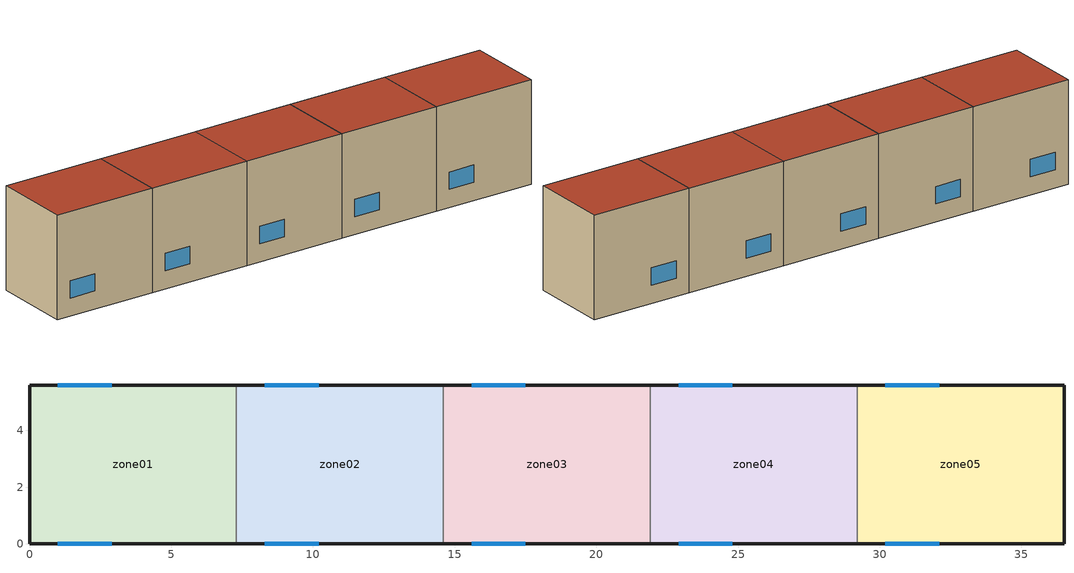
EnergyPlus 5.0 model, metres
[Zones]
zone01
 floor ground (GROUND_FLOOR): 7.3,5.6 7.3,0 0,0 0,5.6 z0
 wall outside (EXT_WALL): 7.3,5.6 0,5.6 0,0 7.3,0 z0:7.2
 wall to zone02 (ADJ_WALL): 7.3,0 7.3,5.6 z0:7.2
 window (EXT_WINDOW1): 1,0 2.9,0 / 2.9,5.6 1,5.6 z1.25:2.45
 roof outside (EXT_ROOF): 0,5.6 0,0 7.3,0 7.3,5.6 z7.2
zone02
 floor ground (GROUND_FLOOR): 14.6,5.6 14.6,0 7.3,0 7.3,5.6 z0
 wall outside (EXT_WALL): 14.6,5.6 7.3,5.6 / 7.3,0 14.6,0 z0:7.2
 wall to zone03 (ADJ_WALL): 14.6,0 14.6,5.6 z0:7.2
 wall to zone01 (ADJ_WALL): 7.3,5.6 7.3,0 z0:7.2
 window (EXT_WINDOW1): 8.3,0 10.2,0 / 10.2,5.6 8.3,5.6 z1.25:2.45
 roof outside (EXT_ROOF): 7.3,5.6 7.3,0 14.6,0 14.6,5.6 z7.2
zone03
 floor ground (GROUND_FLOOR): 21.9,5.6 21.9,0 14.6,0 14.6,5.6 z0
 wall outside (EXT_WALL): 21.9,5.6 14.6,5.6 / 14.6,0 21.9,0 z0:7.2
 wall to zone04 (ADJ_WALL): 21.9,0 21.9,5.6 z0:7.2
 wall to zone02 (ADJ_WALL): 14.6,5.6 14.6,0 z0:7.2
 window (EXT_WINDOW1): 15.6,0 17.5,0 / 17.5,5.6 15.6,5.6 z1.25:2.45
 roof outside (EXT_ROOF): 14.6,5.6 14.6,0 21.9,0 21.9,5.6 z7.2
zone04
 floor ground (GROUND_FLOOR): 29.2,5.6 29.2,0 21.9,0 21.9,5.6 z0
 wall outside (EXT_WALL): 29.2,5.6 21.9,5.6 / 21.9,0 29.2,0 z0:7.2
 wall to zone05 (ADJ_WALL): 29.2,0 29.2,5.6 z0:7.2
 wall to zone03 (ADJ_WALL): 21.9,5.6 21.9,0 z0:7.2
 window (EXT_WINDOW1): 22.9,0 24.8,0 / 24.8,5.6 22.9,5.6 z1.25:2.45
 roof outside (EXT_ROOF): 21.9,5.6 21.9,0 29.2,0 29.2,5.6 z7.2
zone05
 floor ground (GROUND_FLOOR): 36.5,5.6 36.5,0 29.2,0 29.2,5.6 z0
 wall outside (EXT_WALL): 29.2,0 36.5,0 36.5,5.6 29.2,5.6 z0:7.2
 wall to zone04 (ADJ_WALL): 29.2,5.6 29.2,0 z0:7.2
 window (EXT_WINDOW1): 30.2,0 32.1,0 / 32.1,5.6 30.2,5.6 z1.25:2.45
 roof outside (EXT_ROOF): 29.2,5.6 29.2,0 36.5,0 36.5,5.6 z7.2
[Building]
TRNSYS18: North Axis {deg}=0; Terrain=City; Loads Convergence Tolerance Value=0; Temperature Convergence Tolerance Value {deltaC}=0; Solar Distribution=FullInteriorAndExterior; Maximum Number of Warmup Days=0
[Site:Location]
not used: Latitude {deg}=0; Longitude {deg}=0; Time Zone {hr}=0; Elevation {m}=0
[Construction]
GROUND_FLOOR; EXT_WALL; EXT_ROOF; ADJ_WALL; EXT_WINDOW1: 
[WindowProperty:ShadingControl]
ESHADE=0; ISHADE=INPUT 1*MAX_ISHADE : SHADECNTRL=ISHADE_INTERNAL
[SurfaceProperty:OtherSideCoefficients]
BOUNDARY=IDENTICAL; BOUNDARY=INPUT 1*TBOUNDARY; BOUNDARY=INPUT 1*TBOUNDARY_2; BOUNDARY=INPUT 1*TBOUNDARY_3; BOUNDARY=INPUT 1*TGROUND; BOUNDARY=20; BOUNDARY=15
[Zone] Multiplier=1
zone01; zone02; zone03; zone04; zone05
